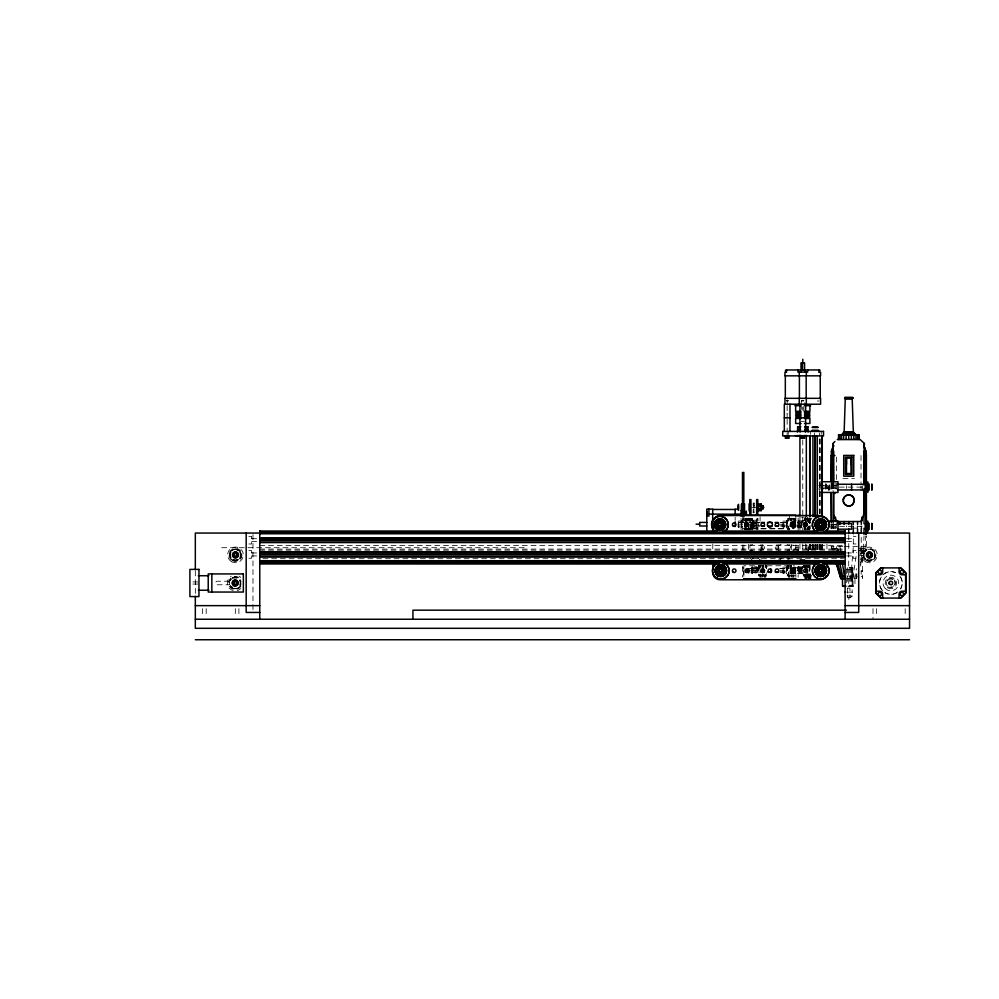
<?xml version="1.0" encoding="UTF-8"?>
<svg xmlns="http://www.w3.org/2000/svg" width="999" height="999" viewBox="0 0 999 999"><rect width="100%" height="100%" fill="white"/><g stroke="black" fill="none" stroke-linecap="round" stroke-linejoin="round"><path stroke-width="0.75" stroke-dasharray="5 3.75" d="M743.83 576.336L743.83 570.292M743.83 568.793L743.83 565.771L794.505 565.771M743.83 518.144L743.83 522.689L743.83 515.134M789.06 576.336L789.06 570.292M789.06 568.793L789.06 565.771M752.147 568.856L752.147 569.492M752.147 571.665L752.16 572.04A3.097 2.198 0 0 0 752.259 572.452L756.693 573.064L756.693 566.733L752.309 566.908L751.947 573.588L748.788 573.588M798.139 566.733L802.572 566.957A3.097 0.799 0 0 1 802.672 567.095L802.672 567.207A3.097 2.198 0 0 1 802.672 567.719L802.884 567.007A7.917 3.959 0 0 0 802.684 567.632A6.294 3.147 0 0 0 802.721 568.219M752.147 570.953L752.147 570.317A3.097 2.997 0 0 1 752.259 569.83L752.259 568.443A3.097 2.198 0 0 1 752.16 568.031L752.16 567.757A3.097 2.198 0 0 1 752.259 567.307L752.16 567.107A3.097 0.799 0 0 1 752.259 566.945M752.147 568.144L752.16 568.031A7.917 3.959 0 0 1 751.947 568.643A7.917 7.917 0 0 1 752.147 569.917L752.259 571.366A3.097 2.198 0 0 0 752.16 571.728M752.147 572.127L757.604 572.09M850.798 578.671L853.308 546.565L853.308 534.777M752.147 567.257L752.16 567.207A3.097 0.799 0 0 0 752.259 567.357L756.693 567.582M752.147 567.632A7.917 3.959 0 0 0 751.947 567.007C753.321 565.484 753.121 574.5 752.16 572.589A3.097 0.799 0 0 1 752.259 572.427L756.693 572.215M798.139 573.863L802.672 573.326A3.097 0.799 0 0 0 802.572 573.214L802.509 573.189M856.767 573.826L856.705 578.671L846.677 578.671M852.721 578.671L856.68 552.447M854.37 578.671L856.493 568.631M860.276 550.986L861.225 546.565L861.225 534.777M855.631 578.671L857.13 572.839M860.576 559.752L861.712 555.382M863.348 549.15L864.035 535.939M856.43 578.671L857.179 575.986M860.514 564.622L862.587 557.529M865.034 549.15L865.796 535.939M859.914 550.212L864.984 551.223L864.347 553.309L861.013 552.297L860.389 554.37L863.723 555.382L860.464 566.158M861.638 550.212L862.274 548.139L865.609 549.15L866.395 546.565L866.395 535.939M752.259 568.419L752.584 567.582M757.979 529.732L757.979 518.493L756.842 519.093L756.842 529.308M860.314 563.061L862.587 556.081L862.587 578.671M858.441 550.237L861.063 551.223L861.85 549.15L865.609 549.15M802.721 573.164A7.917 3.959 0 0 0 802.884 573.588L802.234 573.863M741.758 523.813A7.917 7.917 0 0 0 741.558 522.552A8.267 4.133 0 0 0 741.72 522.115A6.294 3.147 0 0 0 741.72 521.328L738.411 520.904L738.199 527.035L741.77 527.047M753.109 521.341L756.68 521.341A7.917 3.959 0 0 0 756.48 520.679M756.68 527.047L753.109 527.047M786.588 523.813A7.917 7.917 0 0 0 786.388 522.552A8.267 4.133 0 0 0 786.55 522.115A6.294 3.147 0 0 0 786.55 521.328L783.228 520.904L783.029 527.035L786.588 527.047M801.71 521.89L801.498 520.904L798.139 521.341L803.383 521.366M801.71 527.047L798.139 527.047L802.234 526.91M786.588 569.917A7.917 7.917 0 0 0 786.388 568.656A8.267 4.133 0 0 0 786.55 568.219A6.294 3.147 0 0 0 786.55 567.432L783.228 567.007L783.029 573.139L786.588 573.151A6.294 3.147 0 0 0 786.538 572.377A8.267 4.133 0 0 0 786.388 571.94A8.267 8.267 0 0 0 786.55 571.078A6.294 6.294 0 0 0 786.538 569.517M829.07 485.664L829.07 488.523M748.114 520.754L748.114 518.506L744.817 518.481L744.555 520.754M748.825 518.756L749.1 520.154M790.871 520.754L790.871 518.506L787.312 518.756L787.312 529.445M791.583 518.756L791.945 520.666M807.667 518.506L804.37 518.481L804.095 520.754M808.378 518.756L808.653 521.341M801.71 404.92C799.25 398.826 806.305 398.826 803.845 404.92M750.936 529.732L751.148 518.294L751.086 530.119M752.684 544.218L749.899 545.879L749.899 549.45L751.011 549.45L753.508 551.947M752.759 556.905L749.899 559.09M825.861 484.415L825.861 489.772M751.323 559.84L753.508 557.654M837.262 485.314L829.282 485.664L829.645 488.886L837.262 488.886M829.07 489.772L829.07 484.415M829.07 490.134L829.432 484.415L825.511 484.415L825.511 489.772L829.07 490.134L829.07 484.065M781.23 544.218L778.446 545.879L778.446 549.45L779.557 549.45M810.701 518.294L810.489 519.268M760.014 576.198L760.227 574.325M786.25 551.947L788.748 549.45L789.859 549.45L789.859 545.879L787.087 544.218M779.869 559.84L782.055 557.654M788.561 576.198L788.773 573.139M804.632 576.198L804.844 574.325M805.706 578.683L807.117 577.272L807.117 573.788M854.969 578.671L854.969 586.113L847.614 586.288M762.324 575.736L762.05 574.338M763.036 574.138L763.036 575.986L766.333 576.011L766.608 572.802M791.583 575.986L795.154 575.736M806.955 575.736L806.68 574.338M847.751 592.17L852.547 592.17L852.547 595.978L850.124 597.714L847.352 597.714L844.929 595.978M842.744 546.565L831.081 546.565L831.867 549.15L837.562 548.414L838.348 550.499L832.492 551.223M831.867 549.15L837.562 548.414M750.786 525.973L759.902 525.961M781.193 525.936L787.262 525.924M759.952 572.065L750.798 572.077L758.765 572.19M779.782 572.04L787.412 572.027M786.712 400.249L788.223 400.474L786.613 400.474M801.71 400.474L803.845 400.474M786.6 400.999L788.211 400.999M801.71 400.999L803.845 400.999M817.357 400.999L819.18 400.999M786.613 413.811L787.899 413.811M801.036 421.341L804.32 421.341M843.019 478.521L854.445 478.521M820.866 481.743L819.729 481.743L819.729 492.445L820.866 492.445M818.73 485.314L825.861 485.314M822.289 485.626L837.999 485.626M821.79 487.1L865.184 487.1M822.289 488.573L837.999 488.573M818.73 488.886L825.861 488.886M753.508 503.771L754.22 503.771M753.508 505.556L754.22 505.556M751.723 507.342L756.48 507.342M753.508 509.128L754.22 509.128M753.508 510.914L754.22 510.914M805.868 517.057L798.139 517.057L798.139 531.331M752.397 529.445L752.397 518.756L748.825 518.506L748.825 520.754M791.583 518.506L794.879 518.481L795.154 520.754M747.764 519.193L749.188 519.193L749.188 520.666M752.397 519.193L752.397 529.195M791.945 519.193L790.521 519.193L790.521 520.666M807.304 519.193L808.74 519.193L808.74 522.027M742.482 519.555L743.83 519.555M749.987 519.567L745.491 519.567L745.491 520.979M751.098 520.242L756.842 520.242M742.482 520.629L741.77 520.629L741.77 527.759L742.482 527.759M743.83 520.629L744.555 520.629M748.114 520.629L748.825 520.629M752.397 520.629L753.109 520.629L753.109 527.759L752.397 527.759M787.312 520.629L786.588 520.629L786.588 527.759L787.312 527.759M790.871 520.629L791.583 520.629M795.154 520.629L795.866 520.629M798.139 520.629L798.85 520.629L798.85 527.759M802.672 520.629L804.095 520.629M807.667 520.629L808.378 520.629M738.199 522.415L742.482 522.302M748.701 522.415L760.002 522.415M779.957 522.415L787.624 522.415M802.234 522.277L798.014 522.415L798.014 525.973M808.378 522.415L810.763 522.415M738.411 520.891A7.917 3.959 0 0 0 738.211 521.528A6.294 3.147 0 0 0 738.249 522.115A8.267 4.133 0 0 0 738.411 522.552L741.558 522.552A7.917 3.959 0 0 0 741.758 521.915M753.321 520.891A7.917 3.959 0 0 0 753.121 521.528A6.294 3.147 0 0 0 753.159 522.115A8.267 4.133 0 0 0 753.321 522.552L756.48 522.552A8.267 4.133 0 0 0 756.63 522.115A6.294 3.147 0 0 0 756.63 521.328A8.267 4.133 0 0 0 756.48 520.904M783.228 520.891A7.917 3.959 0 0 0 783.029 521.528A6.294 3.147 0 0 0 783.079 522.115A8.267 4.133 0 0 0 783.228 522.552L786.388 522.552A7.917 3.959 0 0 0 786.588 521.915M798.338 520.891A7.917 3.959 0 0 0 798.139 521.528A6.294 3.147 0 0 0 798.189 522.115A8.267 4.133 0 0 0 798.338 522.552L801.498 522.552A8.267 4.133 0 0 0 801.66 522.115A6.294 3.147 0 0 0 801.66 521.328A7.917 3.959 0 0 0 801.498 520.679M751.086 522.952L757.979 522.952M750.536 523.151L758.179 523.151M751.036 523.326L757.979 523.326M798.139 523.738L802.234 523.738M738.199 524.2L741.058 524.2M741.77 524.2L742.482 524.2M750.611 524.2L758.528 524.2M779.932 524.2L787.587 524.2M797.464 524.2L803.009 524.2M831.168 524.562L837.262 524.562M830.856 524.875L836.563 524.875M750.536 525.237L758.179 525.237M798.139 525.437L802.234 525.437M738.199 525.973L742.482 526.086M750.024 525.973L760.002 525.973M779.957 525.973L790.871 525.973M795.866 525.973L802.971 525.973M809.565 525.973L811.95 525.973M752.397 526.086L753.109 526.086M786.588 526.086L787.312 526.086M797.227 525.986L801.31 525.973M830.818 526.348L862.924 526.348M798.338 527.497A7.917 3.959 0 0 1 798.189 527.06L797.227 526.935M798.139 527.759L802.234 527.759M807.667 527.759L808.378 527.759M830.856 527.822L836.563 527.822M751.098 528.159L756.842 528.159M831.168 528.134L837.262 528.134M852.309 528.134L862.174 528.084M743.83 528.721L789.747 528.721L742.482 528.833M747.764 529.195L749.188 528.521M807.304 529.195L808.74 529.195L808.74 526.698M248.888 536.363L251.611 536.363L251.611 543.98L248.888 543.98M853.258 536.363L855.981 536.363M251.611 538.723L258.404 538.723M846.465 538.723L853.258 538.723M251.611 541.62L258.404 541.62M846.465 541.62L853.258 541.62M853.258 543.98L855.981 543.98M749.899 544.817L750.574 544.817M760.651 544.817L761.313 544.817M778.446 544.817L779.12 544.817M789.198 544.817L789.859 544.817M259.765 545.529L845.104 545.529M844.167 546.565L857.567 546.565M861.225 546.565L866.395 546.565M795.866 547.252L798.139 547.252M221.691 547.702L526.223 547.702M860.464 548.139L862.274 548.139M259.765 549.088L845.104 549.088M760.202 549.45L761.313 549.45L761.313 545.879L758.541 544.218M795.866 549.787L798.139 549.787M259.765 550.162L845.104 550.162M749.899 550.524L750.574 550.524M760.651 550.524L761.313 550.524M778.446 550.524L779.12 550.524M789.198 550.524L789.859 550.524M248.888 550.636L251.611 550.636L251.611 558.254L248.888 558.254M855.981 550.636L853.258 550.636L853.258 558.254L855.981 558.254M861.063 551.223L864.984 551.223M251.611 552.947L258.404 552.947M846.465 552.947L853.258 552.947M860.276 553.309L864.347 553.309M859.49 555.382L863.723 555.382M251.611 555.943L258.404 555.943M846.465 555.943L853.258 555.943M262.887 558.728L843.543 558.728M760.651 559.09L761.313 559.09M778.446 559.09L779.12 559.09M789.859 559.09L787.012 556.905M799.924 559.415L805.631 559.415M758.765 566.733L758.041 566.733L758.041 573.863L758.765 573.863M762.324 566.733L763.036 566.733M766.608 566.733L767.319 566.845M787.312 566.733L786.588 566.733L786.588 573.863L787.312 573.863M790.871 566.733L791.583 566.733M806.955 566.733L808.378 566.733M756.693 567.357L757.604 567.357L757.604 572.452L756.693 572.452M798.139 567.357L797.227 567.357L797.227 568.219L798.139 568.144M798.139 567.532L802.672 567.469A3.097 0.799 0 0 0 802.672 567.207L802.672 567.257M742.482 567.757L743.83 568.094M795.866 567.757L798.139 567.757M758.041 568.406L758.765 568.406M786.588 568.406L787.312 568.406M802.234 568.381L797.227 568.506L801.31 568.506M748.788 568.656L758.491 568.518M779.994 568.518L787.674 568.518M801.485 568.518L798.014 568.518L798.014 572.077L801.485 572.077M752.584 569.055L756.693 569.055M798.139 569.055L802.234 569.055M846.34 569.318L852.135 569.318L852.135 592.17M798.139 569.842L802.234 569.842M748.588 570.292L751.435 570.292M752.172 570.292L758.765 570.292M779.932 570.292L787.587 570.292M797.464 570.292L802.672 570.292M752.584 570.754L756.693 570.754M798.139 570.754L802.234 570.754M862.587 570.704L861.2 570.704L861.2 576.935L862.587 576.935M861.2 571.266L862.587 571.266M798.139 571.54L802.234 571.54M783.228 573.588A7.917 3.959 0 0 1 783.066 573.164A6.294 3.147 0 0 1 783.066 572.377A8.267 4.133 0 0 1 783.228 571.94L786.388 571.94A7.917 3.959 0 0 1 786.588 572.577M779.994 572.077L787.674 572.077M798.588 572.09L802.234 572.215M798.139 573.014L802.234 573.014L797.227 573.239M761.975 575.299L763.398 574.625M803.383 575.299L803.745 574.625M806.593 575.299L808.74 575.299L808.74 574.625M758.765 565.471L758.765 575.736L762.324 575.986M787.312 565.471L787.312 575.736L790.871 575.799M803.383 574.138L803.658 576.011L811.675 575.811M846.478 575.986L856.33 575.986M861.2 576.386L862.587 576.386M229.433 581.206L217.345 581.206A1.786 1.786 0 0 0 215.572 582.991A1.786 1.786 0 0 0 217.345 584.777L229.433 584.777M192.919 581.918L198.963 581.918M192.919 584.053L198.963 584.053M847.664 586.113L854.969 586.113M847.851 588.124L849.987 588.124L849.987 597.714M846.827 595.978L852.547 595.978M750.786 522.415L759.902 522.427M781.193 522.452L787.262 522.465M797.227 522.402L801.31 522.402M750.798 568.518L759.952 568.531M779.782 568.556L787.412 568.568M891.12 578.371L893.168 578.958M859.227 548.151L861.85 549.15M802.572 521.653L802.572 522.04A3.097 0.799 0 0 0 802.672 521.903L802.572 521.653A3.097 0.799 0 0 1 802.672 521.803L802.672 521.953M802.572 567.757L802.572 568.144A3.097 0.799 0 0 0 802.672 568.006L802.672 567.907A3.097 0.799 0 0 0 802.572 567.732L802.672 567.857M790.871 518.756L790.596 520.154M748.114 518.756L747.764 520.666M805.556 518.506L805.344 522.04M853.071 586.288L852.896 567.594L846.665 567.594L846.665 584.577M786.25 557.654L788.436 559.84M745.866 518.269L745.866 522.027L746.016 518.506M757.704 557.654L759.889 559.84M765.359 576.198L765.147 574.325M808.378 575.736L808.653 574.338M807.941 576.011L807.392 574.338M763.036 575.736L763.311 574.338M752.584 572.215L752.259 571.378A3.097 2.997 0 0 1 752.16 570.816M802.572 567.345L802.234 566.733L802.234 568.668M835.614 549.15L836.4 551.223M834.315 548.401L834.952 550.486M831.68 546.565L832.442 549.15M833.441 546.565L834.128 549.15M836.25 546.565L837.199 550.986M839.909 546.565L840.571 550.986M752.147 572.539L752.16 572.589A7.917 3.959 0 0 0 751.947 571.952A8.267 8.267 0 0 0 752.097 571.078A6.294 6.294 0 0 0 752.097 569.517M905.181 608.666L905.181 616.221M876.573 608.666L876.573 616.221M873.001 608.666L873.001 619.243M862.399 485.826L862.512 491.895M861.225 525.949L861.225 528.896M861.026 455.532L861.026 484.328M861.026 485.839L861.026 493.419M857.567 525.949L857.567 528.896M853.308 525.949L853.308 528.896M852.746 567.594L852.746 586.113M852.334 567.594L852.334 586.113M851.672 567.594L851.672 586.113M850.811 567.594L850.811 586.113M849.812 567.594L849.812 586.113M848.738 534.777L848.738 586.113M848.838 597.714L848.838 599.525M847.664 567.594L847.664 584.577M847.489 588.124L847.489 593.606M847.489 594.979L847.489 597.714M846.415 485.839L846.415 488.361M846.415 525.886L846.415 526.81M836.45 457.055L836.45 490.384M836.25 523.001L836.25 528.896M835.077 482.792L835.077 491.096M833.703 483.316L833.703 491.071M833.441 482.792L833.441 493.419M833.441 523.788L833.441 529.87M833.129 482.804L833.129 490.384M833.004 481.743L833.004 490.921M833.004 522.527L833.004 530.169M832.829 482.804L832.829 490.384M831.68 482.792L831.68 490.384M831.68 523.788L831.68 529.87M831.38 482.792L831.38 490.384M831.081 482.792L831.081 490.384M831.081 523.788L831.081 529.87M829.645 485.314L829.645 488.886M827.297 485.664L827.297 488.523M826.972 543.881L826.972 551.448M825.861 483.279L825.861 490.921M822.264 544.542L822.289 550.749M822.189 544.542L822.189 550.749M821.94 544.542L821.94 550.749M821.228 431.406L821.228 434.428M820.866 544.542L820.866 550.749M820.204 439.036L820.204 513.511M820.204 544.542L820.204 550.749M819.754 439.036L819.754 513.511M819.754 544.542L819.754 550.749M819.442 432.917L819.442 435.939M819.442 439.036L819.442 513.511M819.442 544.542L819.442 550.749M818.019 544.542L818.019 550.749M817.794 544.542L817.794 550.749M817.257 544.542L817.332 550.749M816.658 544.542L816.658 550.749M815.371 544.542L815.371 550.749M815.159 544.542L815.159 550.749M814.947 544.542L814.947 550.749M814.447 432.917L814.447 435.939M813.661 544.542L813.661 550.749M813.024 544.542L813.061 550.749M812.524 544.542L812.524 550.749M812.299 544.542L812.299 550.749M811.675 519.255L811.675 518.481L808.378 518.506L808.378 522.027M810.876 544.542L810.876 550.749M810.876 575.574L810.876 578.671M810.626 518.269L810.701 520.042M810.701 574.45L810.626 578.396M810.564 544.542L810.564 550.749M810.564 575.574L810.564 578.671M810.314 431.406L810.314 434.428M810.114 518.169L810.114 529.02M810.114 544.542L810.114 550.749M809.989 564.423L810.114 578.671M809.902 518.169L809.764 529.02M809.764 544.542L809.902 550.749M809.777 565.372L809.902 578.671M809.702 518.169L809.627 530.119M809.702 544.542L809.702 550.749M809.627 566.108L809.702 578.671M809.452 518.169L809.452 529.02M809.452 544.542L809.452 550.749M809.452 566.258L809.452 578.671M808.915 574.487L808.915 578.384M808.74 565.471L808.74 566.77M808.653 527.047L808.653 529.707M808.653 565.359L808.653 567.444M808.378 526.673L808.378 529.695M808.378 565.372L808.378 567.457M808.378 574.138L808.378 575.986M808.216 518.156L808.216 522.39M808.216 525.924L808.216 529.982M808.241 550.749L808.129 544.542L808.016 550.749M808.216 565.359L808.216 566.957M808.216 573.788L808.241 578.671M808.054 518.169L808.016 521.266M807.941 565.359L807.941 567.444M808.016 574.013L808.016 578.671M807.829 518.156L807.829 520.854M807.829 527.534L807.829 529.982M807.829 565.359L807.667 567.457M807.829 573.788L807.829 577.272L806.418 578.683L806.33 574.013M807.504 565.359L807.504 566.957M807.504 573.788L807.504 577.272M807.417 517.057L807.417 521.341M807.392 528.234L807.392 529.707M807.392 565.359L807.392 567.444M807.117 565.359L807.117 566.957M806.955 565.372L806.955 567.457M806.955 574.138L806.955 575.986M806.68 565.359L806.68 567.444M806.418 522.027L806.418 518.269L806.33 521.266M806.418 528.384L806.418 530.119M806.593 565.471L806.593 566.77M806.418 574.487L806.418 578.396M806.33 544.542L806.33 550.749M805.631 517.057L805.631 521.341M805.631 543.906L805.631 550.099M805.706 574.487L805.706 578.396M805.419 518.269L805.556 520.167M805.556 528.221L805.419 530.119M805.556 565.372L805.556 567.457M805.556 574.325L805.419 578.396M805.344 528.371L805.344 529.308M805.344 566.121L805.344 568.144M805.344 574.45L805.344 578.334M804.844 565.372L804.844 567.457M804.707 566.108L804.632 568.144M804.632 574.45L804.707 578.396M804.37 518.481L804.457 520.666M804.37 528.234L804.37 529.707M804.37 565.359L804.37 567.444M804.37 574.338L804.37 576.011L804.095 574.138M804.095 528.034L804.095 529.445M804.095 565.471L804.095 566.845L802.672 566.733L802.672 568.518M803.845 406.406L803.845 412.337M803.745 565.471L803.745 566.77M803.658 565.359L803.658 567.444M803.658 574.338L803.658 576.011M803.383 565.471L803.383 566.845M802.784 407.13L802.784 410.252M802.771 439.947L802.771 515.971M802.771 517.057L802.771 522.177M802.771 528.471L802.771 531.331M802.771 543.906L802.771 550.099M802.672 573.114L802.672 573.863M801.71 406.406L801.71 409.365M799.924 517.057L799.924 529.932M799.924 543.906L799.924 550.099M798.85 566.733L798.85 573.863M798.139 551.036L798.139 544.705L795.866 544.705L795.866 551.036M798.139 566.171L798.139 577.272M795.866 516.645L795.866 521.178M795.866 574.075L795.866 577.272M794.879 518.481L794.804 520.666M793.905 521.241L793.83 518.269L793.693 520.167M793.905 574.45L793.83 577.559M792.831 518.269L792.831 520.004M792.831 574.487L792.831 577.547M791.433 518.156L791.433 520.854M791.433 565.359L791.583 567.457M791.433 575.237L791.433 577.035M791.295 544.343L791.295 550.199M791.033 518.156L791.033 520.854M791.033 565.359L791.033 566.957M791.033 575.237L791.033 577.035M790.871 565.372L790.871 567.457M790.596 565.359L790.596 567.444M790.521 565.471L790.521 566.77M789.572 515.134L789.622 522.027M789.622 528.384L789.622 530.119M789.622 576.223L789.622 577.559M788.773 521.353L788.561 518.294L788.561 522.664M788.773 527.035L788.773 529.695M788.773 565.372L788.773 568.831M788.561 526.348L788.623 530.119M788.623 566.108L788.561 568.768M788.561 572.452L788.623 577.559M788.286 431.406L788.286 434.428M787.574 518.481L787.574 529.707M787.574 565.359L787.574 576.011M787.15 399.9L787.15 404.795M787.15 405.719L787.15 418.406M787.15 419.318L787.15 432.03M787.15 432.917L787.15 435.939M777.022 544.255L777.022 551.086M766.608 565.471L766.608 568.518M766.333 565.359L766.333 568.818M766.258 572.802L766.333 576.011M765.359 564.423L765.359 567.345M765.359 574.45L765.284 577.559M765.147 565.372L765.147 567.457M764.285 574.487L764.285 577.547M763.398 565.471L763.398 566.77M763.311 565.359L763.311 567.444M763.036 565.372L763.036 567.457M762.749 544.255L762.749 551.086M762.886 565.359L762.886 566.957M762.886 573.788L762.886 577.035M762.487 565.359L762.324 567.457M762.487 573.788L762.487 577.035M762.05 565.359L762.05 567.444M761.076 574.487L761.076 577.559M760.227 565.372L760.227 567.457M760.077 516.645L760.077 521.178M760.014 566.121L760.014 568.144M760.014 574.45L760.077 577.559M759.028 565.359L759.028 576.011M758.179 522.415L758.179 525.986M757.03 518.493L757.03 529.732M754.22 503.021L754.22 512.774M753.508 503.021L753.234 513.049L753.146 503.021M752.122 518.481L752.122 529.707M750.074 518.269L750.074 522.027M750.074 528.384L750.074 530.119M749.987 518.493L749.987 522.627M749.987 526.573L749.987 529.732M749.1 528.234L749.1 529.707M748.825 528.034L748.825 529.695M748.676 518.156L748.676 520.854M748.676 527.534L748.676 529.982M748.476 544.343L748.476 550.199M748.276 518.156L748.276 520.854M748.276 527.534L748.276 529.982M748.114 528.034L748.114 529.695M747.839 528.234L747.839 529.707M746.865 518.269L746.865 522.027M746.865 528.384L746.865 530.119M746.016 528.221L745.866 530.119M745.803 528.371L745.803 529.308M745.491 528.171L745.491 528.833M744.817 518.481L744.904 520.666M744.817 528.234L744.817 529.707M744.555 528.034L744.555 529.445M743.83 544.992L743.83 551.111M743.83 569.455L743.83 577.097M742.482 517.482L742.482 529.745M742.482 544.992L742.482 551.111M742.482 566.396L742.482 577.097M741.058 518.493L741.058 529.907M735.164 517.207L735.164 520.367M712.786 543.881L712.786 551.448M252.972 534.615L252.972 610.889M238.898 608.666L238.898 616.221M235.327 608.666L235.327 616.221M206.181 608.666L206.181 616.221M202.61 608.666L202.61 616.221M195.329 570.904L195.329 595.067M741.558 520.679A7.917 3.959 0 0 1 741.758 521.316A8.267 4.133 0 0 0 741.558 520.904M741.758 526.473A7.917 3.959 0 0 0 741.558 525.849A8.267 8.267 0 0 0 741.72 524.975A6.294 6.294 0 0 0 741.72 523.414M738.411 522.552A8.267 8.267 0 0 0 738.249 523.414A6.294 6.294 0 0 0 738.249 524.975A8.267 8.267 0 0 0 738.411 525.849A7.917 3.959 0 0 0 738.211 526.473M738.411 527.497A7.917 3.959 0 0 1 738.249 527.06A6.294 3.147 0 0 1 738.249 526.273A8.267 4.133 0 0 1 738.411 525.849A7.917 7.917 0 0 1 738.249 524.975M741.758 526.86A7.917 3.959 0 0 1 741.558 527.497A8.267 4.133 0 0 0 741.72 527.06A6.294 3.147 0 0 0 741.72 526.273A8.267 4.133 0 0 0 741.558 525.849M756.68 523.813A7.917 7.917 0 0 0 756.468 522.552A7.917 3.959 0 0 0 756.68 521.915M756.668 526.473A7.917 3.959 0 0 0 756.468 525.849A8.267 8.267 0 0 0 756.63 524.975A6.294 6.294 0 0 0 756.63 523.414M753.321 522.552A8.267 8.267 0 0 0 753.159 523.414A6.294 6.294 0 0 0 753.159 524.975A8.267 8.267 0 0 0 753.321 525.849A7.917 3.959 0 0 0 753.121 526.473M753.321 527.497A7.917 3.959 0 0 1 753.159 527.06A6.294 3.147 0 0 1 753.159 526.273A8.267 4.133 0 0 1 753.321 525.849A7.917 7.917 0 0 1 753.159 524.975M756.68 526.86A7.917 3.959 0 0 1 756.468 527.497A8.267 4.133 0 0 0 756.63 527.06A6.294 3.147 0 0 0 756.63 526.273A8.267 4.133 0 0 0 756.48 525.849M786.588 568.019A7.917 3.959 0 0 1 786.388 568.643M783.228 566.995A7.917 3.959 0 0 0 783.029 567.632A6.294 3.147 0 0 0 783.079 568.219A8.267 4.133 0 0 0 783.228 568.643A8.267 8.267 0 0 0 783.066 569.517A6.294 6.294 0 0 0 783.066 571.078A8.267 8.267 0 0 0 783.228 571.94A7.917 3.959 0 0 0 783.029 572.577M786.588 567.632A7.917 3.959 0 0 0 786.388 567.007A8.267 4.133 0 0 1 786.55 567.432M786.588 572.964A7.917 3.959 0 0 1 786.388 573.588A8.267 4.133 0 0 0 786.55 573.164M783.228 571.94A7.917 7.917 0 0 1 783.066 571.078M751.947 568.643A8.267 4.133 0 0 0 752.097 568.219A6.294 3.147 0 0 0 752.097 567.432A8.267 4.133 0 0 0 751.947 567.007M752.147 572.964A7.917 3.959 0 0 1 751.947 573.588A8.267 4.133 0 0 0 752.097 573.164A6.294 3.147 0 0 0 752.097 572.377A8.267 4.133 0 0 0 751.947 571.94M752.259 572.839A3.097 0.799 0 0 1 752.16 572.689M752.259 569.917A3.097 2.997 0 0 1 752.16 569.355M752.16 568.918A3.097 2.997 0 0 1 752.259 568.356M786.388 520.679A7.917 3.959 0 0 1 786.588 521.316A8.267 4.133 0 0 0 786.388 520.904M786.588 526.473A7.917 3.959 0 0 0 786.388 525.849A8.267 8.267 0 0 0 786.55 524.975A6.294 6.294 0 0 0 786.538 523.414M783.228 522.552A8.267 8.267 0 0 0 783.066 523.414A6.294 6.294 0 0 0 783.066 524.975A8.267 8.267 0 0 0 783.228 525.849A7.917 3.959 0 0 0 783.029 526.473M783.228 527.497A7.917 3.959 0 0 1 783.066 527.06A6.294 3.147 0 0 1 783.066 526.273A8.267 4.133 0 0 1 783.228 525.849A7.917 7.917 0 0 1 783.066 524.975M786.588 526.86A7.917 3.959 0 0 1 786.388 527.497A8.267 4.133 0 0 0 786.55 527.06A6.294 3.147 0 0 0 786.538 526.273A8.267 4.133 0 0 0 786.388 525.849M802.672 573.488A3.097 0.799 0 0 1 802.572 573.638M801.697 521.915A7.917 3.959 0 0 1 801.498 522.552A7.917 7.917 0 0 1 801.697 523.813A6.294 6.294 0 0 0 801.66 523.414M801.498 525.849A8.267 4.133 0 0 1 801.66 526.273A6.294 3.147 0 0 1 801.697 526.473A7.917 3.959 0 0 0 801.498 525.849A8.267 8.267 0 0 0 801.66 524.975A6.294 6.294 0 0 0 801.697 524.575M798.338 522.552A8.267 8.267 0 0 0 798.189 523.414A6.294 6.294 0 0 0 798.189 524.975A8.267 8.267 0 0 0 798.338 525.849A7.917 3.959 0 0 0 798.139 526.473M798.189 527.06A6.294 3.147 0 0 1 798.189 526.273A8.267 4.133 0 0 1 798.338 525.849A7.917 7.917 0 0 1 798.189 524.975M801.498 520.904A8.267 4.133 0 0 1 801.66 521.328M899.849 576.098A11.326 11.326 0 0 1 899.849 589.885M897.764 591.97A11.326 11.326 0 0 1 883.978 591.97M881.892 589.885A11.326 11.326 0 0 1 881.892 576.098M883.978 574A11.326 11.326 0 0 1 895.204 572.527M239.81 552.397A4.995 4.995 0 0 1 239.81 557.392M237.974 559.228A4.995 4.995 0 0 1 232.979 559.228M231.156 557.392A4.995 4.995 0 0 1 231.156 552.397M236.775 550.074A4.995 4.995 0 0 1 237.974 550.574M238.336 559.84A5.707 5.707 0 0 1 229.795 555.394A5.707 5.707 0 0 1 237.425 549.537A5.707 5.707 0 0 1 239.51 558.941M236.888 549.65A5.432 5.432 0 0 1 239.323 558.741M238.199 559.602A5.432 5.432 0 0 1 230.769 552.185M231.631 551.061A5.432 5.432 0 0 1 234.066 549.65M240.747 588.536A7.855 7.855 0 0 1 237.225 590.571M233.167 590.571A7.855 7.855 0 0 1 231.268 576.186M239.123 576.186A7.855 7.855 0 0 1 240.747 577.434M240.871 586.263A6.543 6.543 0 0 1 230.981 587.999A6.543 6.543 0 0 1 230.981 577.971A6.543 6.543 0 0 1 240.871 579.707M240.971 584.54A5.982 5.982 0 0 1 232.205 588.161A5.982 5.982 0 0 1 230.969 578.758M232.205 577.809A5.982 5.982 0 0 1 240.971 581.443M239.523 580.494A4.995 4.995 0 0 1 239.523 585.489M232.692 587.312A4.995 4.995 0 0 1 231.668 586.525M233.903 578.159A4.995 4.995 0 0 1 236.488 578.159M240.135 580.132A5.707 5.707 0 0 1 240.135 585.839M239.236 587.025A5.707 5.707 0 0 1 230.257 585.839M229.683 584.465A5.707 5.707 0 0 1 229.683 581.505M230.257 580.132A5.707 5.707 0 0 1 231.156 578.945M232.342 578.046A5.707 5.707 0 0 1 239.236 578.945M239.897 580.269A5.432 5.432 0 0 1 239.897 585.701M236.601 588.236A5.432 5.432 0 0 1 233.791 588.236M232.48 587.687A5.432 5.432 0 0 1 230.494 585.701M230.494 580.269A5.432 5.432 0 0 1 231.356 579.145M232.48 578.284A5.432 5.432 0 0 1 237.912 578.284M900.761 577.272A11.414 11.414 0 0 1 900.761 588.698M896.578 592.882A11.414 11.414 0 0 1 885.164 592.882M882.804 591.058A11.414 11.414 0 0 1 880.981 577.272M882.804 574.912A11.414 11.414 0 0 1 896.578 573.101M886.937 580.606A4.633 4.633 0 0 1 893.293 579.008A4.633 4.633 0 0 1 894.879 585.364A4.633 4.633 0 0 1 888.536 586.962M887.587 586.201A4.633 4.633 0 0 1 886.463 581.718M894.38 581.056A3.959 3.959 0 0 1 894.305 585.027M893.668 585.826A3.959 3.959 0 0 1 892.831 586.45M891.87 586.825A3.959 3.959 0 0 1 890.846 586.95M887.512 580.943A3.959 3.959 0 0 1 888.161 580.144M888.985 579.52A3.959 3.959 0 0 1 892.944 579.582M874.225 553.658A4.995 4.995 0 0 1 874.225 556.243M871.89 559.278A4.995 4.995 0 0 1 866.895 559.278M874.337 552.097A5.707 5.707 0 0 1 872.252 559.89A5.707 5.707 0 0 1 864.447 557.804A5.707 5.707 0 0 1 866.545 550.012M867.919 549.438A5.707 5.707 0 0 1 870.866 549.438M872.252 550.012A5.707 5.707 0 0 1 873.426 550.911M874.1 552.235A5.432 5.432 0 0 1 873.238 558.791M872.115 559.652A5.432 5.432 0 0 1 866.682 559.652M865.546 558.791A5.432 5.432 0 0 1 864.684 557.667M864.147 556.356A5.432 5.432 0 0 1 864.147 553.546M864.684 552.235A5.432 5.432 0 0 1 866.682 550.249M872.115 550.249A5.432 5.432 0 0 1 873.238 551.111M829.22 487.649L829.432 488.523L826.935 488.523L826.935 485.664L829.432 485.664L829.22 487.649M748.813 519.742L746.665 519.742L748.813 519.742M776.111 549.238A1.823 1.823 0 0 0 778.833 547.664A1.823 1.823 0 0 0 776.111 546.091A1.823 1.823 0 0 0 776.111 549.238M761.837 549.238A1.823 1.823 0 0 0 764.56 547.664A1.823 1.823 0 0 0 761.837 546.091A1.823 1.823 0 0 0 761.837 549.238M791.658 549.875A2.547 2.547 0 0 0 795.479 547.664A2.547 2.547 0 0 0 791.658 545.466A2.547 2.547 0 0 0 791.658 549.875M801.498 527.497A7.917 3.959 0 0 0 801.697 526.86A6.294 3.147 0 0 1 801.66 527.06A8.267 4.133 0 0 1 801.498 527.497M231.556 561.7A7.855 7.855 0 0 0 243.331 554.895A7.855 7.855 0 0 0 231.556 548.101A7.855 7.855 0 0 0 231.556 561.7M232.205 560.576A6.543 6.543 0 0 0 242.02 554.895A6.543 6.543 0 0 0 232.205 549.225A6.543 6.543 0 0 0 232.205 560.576M232.492 560.077A5.982 5.982 0 0 0 241.458 554.895A5.982 5.982 0 0 0 232.492 549.725A5.982 5.982 0 0 0 232.492 560.077M885.326 588.536A7.855 7.855 0 0 0 898.451 585.014A7.855 7.855 0 0 0 888.848 575.399A7.855 7.855 0 0 0 885.326 588.536M887.974 587.887A5.707 5.707 0 0 0 896.615 583.079A5.707 5.707 0 0 0 888.136 577.996A5.707 5.707 0 0 0 887.974 587.887M865.471 561.75A7.855 7.855 0 0 0 877.247 554.944A7.855 7.855 0 0 0 865.471 548.151A7.855 7.855 0 0 0 865.471 561.75M866.121 560.626A6.543 6.543 0 0 0 875.948 554.944A6.543 6.543 0 0 0 866.121 549.275A6.543 6.543 0 0 0 866.121 560.626M865.171 559.178A5.982 5.982 0 0 0 875.174 556.493A5.982 5.982 0 0 0 867.844 549.175A5.982 5.982 0 0 0 865.171 559.178"/><path stroke-width="1.5" d="M846.478 464.41L846.478 458.091L850.998 458.091L850.998 473.514L846.478 473.514L846.478 458.091M850.998 464.41L850.998 458.091M834.939 441.433L833.129 443.431L833.703 481.768M841.807 434.702L844.143 431.93L845.266 398.763M837.274 439.572L860.201 439.572L864.347 443.431L863.773 484.877M831.081 481.268L831.38 451.236L833.853 445.604M833.353 447.065L833.129 443.431M861.225 524.475L861.925 517.207L861.375 521.528L836.101 521.528L833.703 514.335L833.703 492.619M846.94 434.702L847.552 431.93M846.141 434.702L846.053 439.46M746.328 512.075L746.328 514.21M861.225 521.528L863.773 514.335L863.773 489.522M845.279 434.702L846.44 431.93M843.718 434.702L843.543 439.46M843.843 434.702L845.479 431.93M841.633 434.702L841.395 439.46M842.744 434.702L844.754 431.93M842.045 434.702L844.292 431.93M840.047 434.702L839.747 439.46M839.035 434.702L838.698 439.46M838.348 439.46L838.698 434.702L858.778 434.702L859.128 439.46M880.918 568.244L876.135 573.039L876.135 592.931L880.918 597.727M900.823 597.727L905.606 592.931L905.606 573.039L900.823 568.244M800.474 426.91L799.912 426.91A12.762 6.381 90 0 0 799.4 426.735L798.126 426.735A12.762 6.381 -90 0 0 797.614 426.91L797.614 429.258A12.762 6.381 90 0 0 798.126 429.433L799.075 429.533A12.213 6.106 90 0 1 799.912 429.77L800.474 429.77M800.474 429.258L799.912 429.258A12.762 6.381 -90 0 1 799.4 429.433L798.126 429.595A12.762 6.381 -90 0 0 797.614 429.77L797.427 432.03M805.082 426.91L805.644 426.91A12.762 6.381 -90 0 1 806.168 426.735L807.429 426.735A12.762 6.381 90 0 1 807.954 426.91L807.954 429.258A12.762 6.381 -90 0 1 807.429 429.433L806.168 429.595A12.762 6.381 -90 0 0 805.644 429.77L805.082 429.77M805.082 429.258L805.644 429.258A12.213 6.106 90 0 0 806.48 429.495L807.105 429.533A12.213 6.106 90 0 1 807.954 429.77L808.141 432.03M761.425 525.961L764.46 525.961M767.507 525.949L772.065 525.949M775.112 525.936L778.146 525.936M775.212 572.04L778.258 572.04M785.389 370.317L786.688 370.317M801.036 370.317L804.532 370.317M818.88 370.317L820.167 370.317M786.688 372.09L784.964 372.09L784.964 375.836L820.591 375.836L820.591 372.09L818.88 372.09M844.929 397.39L852.547 397.39M844.679 397.652L852.796 397.652M844.58 397.989L852.896 397.989M844.679 398.339L852.796 398.339M844.929 398.589L852.547 398.589M845.204 398.688L852.259 398.688M794.929 405.631L801.073 405.631M804.482 405.631L810.626 405.631M801.098 411.301L795.641 411.301L795.641 405.631M804.47 411.301L809.914 411.301L809.914 405.631M795.641 412.724L801.098 412.724M804.47 412.724L809.914 412.724M795.641 414.16L801.098 414.16M804.47 414.16L809.914 414.16M795.641 415.584L801.098 415.584M804.47 415.584L809.914 415.584M795.641 417.008L801.098 417.008M804.47 417.008L809.914 417.008M784.315 417.807L789.984 417.807M799.949 417.807L805.619 417.807M801.098 418.444L795.641 418.444L795.641 423.476L801.073 423.476M804.47 418.444L809.914 418.444L809.914 423.476L804.482 423.476M799.924 426.66L800.761 426.66M804.794 426.66L805.631 426.66M812.487 427.122L817.831 427.122M812.125 427.485L818.193 427.485M812.125 430.332L818.193 430.332M811.588 430.694L818.73 430.694M844.143 431.93L853.333 431.93L855.656 434.702M838.348 435.04L859.128 435.04M795.254 435.664L801.797 435.576M803.758 435.576L806.568 435.576M785.189 436.151L789.11 436.151M800.811 436.151L804.744 436.151M785.189 437.862L789.11 437.862M800.811 437.862L804.744 437.862M785.401 438.074L788.898 438.074M801.036 438.074L804.532 438.074M832.492 447.852L831.68 455.469L831.68 481.268M866.395 481.268L866.395 455.469L866.096 451.236L864.422 447.852L865.796 455.469L865.796 525.312M831.38 451.236L833.715 451.236L833.441 481.268M866.096 451.236L863.76 451.236L864.035 484.315M831.081 455.469L834.952 455.532M864.035 455.469L866.395 455.469M822.289 481.743L837.999 481.743L837.999 492.445L822.289 492.445M837.999 484.265L865.196 484.265L865.196 489.935L837.999 489.935M871.902 485.664L871.902 488.523M831.38 493.419L831.68 522.265M834.952 493.419L833.441 493.419L833.441 522.265M761.35 506.955A7.917 7.917 0 0 0 761.151 505.694A8.267 4.133 0 0 0 761.313 505.257A6.294 3.147 0 0 0 761.313 504.483A8.267 4.133 0 0 0 761.151 504.045L758.716 504.045A7.917 3.959 0 0 0 758.516 504.682A6.294 3.147 0 0 0 758.553 505.257A8.267 4.133 0 0 0 758.716 505.694A8.267 8.267 0 0 0 758.553 506.568A6.294 6.294 0 0 0 758.553 508.116A8.267 8.267 0 0 0 758.716 508.991A8.267 4.133 0 0 0 758.553 509.428A6.294 3.147 0 0 0 758.553 510.202A7.917 3.959 0 0 0 758.716 510.639L761.151 510.639A8.267 4.133 0 0 0 761.313 510.202A6.294 3.147 0 0 0 761.313 509.428A8.267 4.133 0 0 0 761.151 508.991A8.267 8.267 0 0 0 761.313 508.116A6.294 6.294 0 0 0 761.35 506.955M758.716 505.694L761.151 505.694A7.917 3.959 0 0 0 761.35 505.057M738.411 505.919L738.411 508.766M763.174 507.342L763.885 507.342M738.111 509.103L735.164 509.103L735.164 514.248L708.94 514.098M758.716 508.991L761.151 508.991A7.917 3.959 0 0 1 761.35 509.627M712.687 509.465L735.164 509.465M735.164 514.098L741.058 514.098M743.83 515.134L795.866 515.134L795.866 516.083M706.793 515.996L708.94 515.996L708.94 509.103M827.297 520.991L837.999 520.991L837.999 531.705M706.793 522.415L699.662 522.415L699.662 525.986L706.793 525.986M837.999 523.513L851.598 523.513L851.598 529.183L837.999 529.183M696.091 524.2L699.662 524.2M803.233 524.2L804.607 524.2M871.902 524.925L871.902 527.772M259.765 531.018L717.107 531.018M723.351 531.018L817.007 531.018M824.812 531.018L845.104 531.018M259.765 532.355L845.104 532.355M259.765 532.617L845.104 532.617M259.765 532.679L845.104 532.679M259.765 533.254L845.104 533.254M259.765 533.753L845.104 533.753M259.765 537.812L845.104 537.812M259.765 538.074L845.104 538.024M259.765 539.959L845.104 539.959M259.765 540.172L845.104 540.172M259.765 540.384L845.104 540.384M259.765 542.307L845.104 542.27M259.765 542.519L845.104 542.519M259.765 552.085L845.104 552.085M259.765 552.297L845.104 552.297M259.765 554.233L845.104 554.233M259.765 554.445L845.104 554.445M259.765 554.657L845.104 554.657M259.765 556.543L845.104 556.58M259.765 556.793L845.104 556.793M259.765 560.864L845.104 560.864M259.765 561.363L845.104 561.363M259.765 561.575L845.104 561.575M259.765 562L845.104 561.938M259.765 562.25L845.104 562.25M745.916 570.292L747.439 570.292M767.532 571.94L770.691 571.94A7.917 3.959 0 0 1 770.878 572.577M803.933 571.94L806.043 571.94A7.917 3.959 0 0 1 806.243 572.577A6.294 3.147 0 0 1 806.23 572.964M875.786 574.775L879.345 574.775A2.922 2.922 0 0 0 882.666 571.928L882.666 567.894M905.968 574.775L901.935 574.775A2.922 2.922 0 0 1 899.075 571.465L899.075 567.894M198.351 575.736L208.916 575.736M835.976 562.737L839.997 575.986L844.367 575.986L844.754 578.671M845.616 578.671L840.771 578.671L839.997 575.986M845.803 586.113L842.507 586.113L842.507 578.671M842.681 586.288L845.703 586.288M198.351 590.234L208.916 590.234M875.786 591.196L879.807 591.196A2.922 2.922 0 0 1 882.666 594.517L882.666 598.076M905.968 591.196L902.397 591.196A2.922 2.922 0 0 0 899.075 594.043L899.075 598.076M844.929 592.17L845.803 592.17M195.329 605.644L259.765 605.644M845.104 605.644L909.54 605.644M846.428 610.177L412.937 610.177L412.937 619.243M259.765 612.449L246.179 612.449L246.179 533.054M845.104 612.449L858.703 612.449L858.703 533.054M195.329 619.243L909.54 619.243M195.329 639.747L909.54 639.747M761.425 522.427L764.46 522.44M767.507 522.44L772.065 522.44M775.112 522.452L778.146 522.452M803.708 437.974L803.845 436.688M786.475 437.974L786.613 436.688M858.441 434.702L858.765 439.46M857.429 434.702L857.729 439.46M853.183 431.93L855.431 434.702M889.322 583.878L889.61 584.253A1.786 1.786 0 0 0 892.594 583.453A1.786 1.786 0 0 0 890.409 581.268A1.786 1.786 0 0 0 889.61 584.253M852.721 431.93L854.732 434.702M855.831 434.702L856.081 439.46M863.623 445.604L864.984 447.852M851.985 431.93L853.633 434.702M853.758 434.702L853.933 439.46M851.036 431.93L852.197 434.702M836.413 562.737L841.046 578.671M837.686 562.737L841.845 578.671M851.335 434.702L851.423 439.46M849.924 431.93L850.524 434.702M839.722 562.749L843.106 578.671M842.357 562.749L844.367 575.986M835.489 517.207L836.101 521.528M864.347 443.431L864.123 447.065M863.96 444.63L864.073 446.328M852.197 398.763L853.333 431.93M889.447 581.942L889.447 584.028M872.102 484.415L872.102 489.772M872.102 523.676L872.102 529.02M871.752 484.065L871.752 490.134M871.752 523.314L871.752 529.383M868.893 484.065L868.893 490.134M868.893 523.314L868.893 529.383M868.531 483.528L868.531 490.659M868.531 522.777L868.531 529.92M867.819 481.768L867.819 492.42M867.819 521.016L867.819 531.68M866.395 481.768L866.395 492.42M866.395 493.419L866.395 534.415M866.096 455.469L866.096 481.268M865.796 528.346L865.796 534.415M865.196 523.513L865.196 529.183M864.035 488.861L864.035 523.788M864.035 528.346L864.035 534.415M861.225 528.896L861.225 533.304M857.567 521.528L857.567 524.475M857.567 528.896L857.567 533.304M853.308 521.528L853.308 524.475M853.308 528.896L853.308 533.304M851.598 484.265L851.598 489.935M848.738 431.93L848.738 439.46M848.738 521.528L848.738 524.475M848.738 528.896L848.738 533.304M845.104 530.931L845.104 619.243M844.167 521.528L844.167 524.475M839.909 521.528L839.909 524.475M831.38 455.469L831.38 481.268M831.081 493.419L831.081 522.265M826.972 563.561L826.972 566.595M822.264 435.939L822.264 516.608M822.189 435.939L822.189 516.608M821.94 435.939L821.94 516.608M820.241 375.836L820.241 398.326M819.255 372.09L819.255 369.955L786.3 369.955L786.3 372.09M817.294 435.939L817.332 516.608M816.583 427.335L813.735 427.335M815.371 435.939L815.371 516.608M815.159 435.939L815.159 516.608M814.947 435.939L814.947 516.608M812.911 435.939L813.061 516.608M809.764 435.939L809.902 516.608M809.702 435.939L809.702 516.608M807.654 369.955L807.654 372.09L797.914 372.09L797.914 369.955M807.629 569.03L807.629 572.077M806.418 522.027L806.418 526.361M806.318 372.09L806.318 375.836M806.318 398.326L806.318 404.208M806.33 435.939L806.33 516.608M806.243 569.03L806.243 572.077M806.168 375.836L806.168 398.326M805.619 404.208L805.619 431.406M805.456 426.998L805.456 429.183M805.456 429.845L805.456 432.03M805.419 522.027L805.556 527.035M805.344 522.04L805.344 527.147M805.132 369.955L805.132 372.09M804.57 369.955L804.57 362.812L800.998 362.812L801.036 368.531L802.509 368.531L802.509 362.812M804.37 522.714L804.37 527.047M804.095 522.789L804.095 526.91M802.784 359.253L802.784 362.812M800.761 369.955L800.761 372.09M800.099 426.998L800.099 429.183M800.099 429.845L800.099 432.03M799.949 404.208L799.949 431.406M799.924 435.302L799.924 515.971M799.4 375.836L799.4 398.326M799.25 372.09L799.25 375.836M799.25 398.326L799.25 404.208M798.139 515.134L798.139 516.083M795.154 521.478L795.154 526.91M795.154 567.582L795.154 573.014M794.879 521.341L794.879 527.047M794.879 567.444L794.879 573.151M793.83 522.027L793.83 528.384M793.905 567.345L793.905 573.251M792.831 522.027L792.831 528.384M792.831 568.131L792.831 572.464M791.433 522.39L791.433 525.998M791.433 568.493L791.433 573.788M791.033 522.39L791.033 525.998M791.033 568.493L791.033 573.788M789.984 404.208L789.984 431.406M785.326 375.836L785.326 398.326M784.964 404.208L784.964 398.326L820.591 398.326L820.591 404.208L784.315 404.208L784.315 431.406M764.285 570.292L764.285 572.464M763.174 505.919L763.174 508.766M762.824 505.556L762.824 509.128M762.886 568.493L762.886 572.102M762.487 568.493L762.487 572.102M761.363 505.556L761.363 509.128M761.076 570.292L761.076 572.464M758.503 503.771L758.503 510.914M757.791 499.488L757.791 515.197M756.643 499.488L756.643 515.197M750.936 499.488L750.936 515.197M750.299 502.347L750.299 512.337M750.212 501.635L750.212 513.049M749.937 501.361L749.937 513.324M749.799 499.488L749.799 515.197M749.088 503.771L749.088 510.914M748.676 524.2L748.676 525.998M748.588 569.03L748.588 572.077M748.276 524.2L748.276 525.998M747.739 569.03L747.739 572.077M747.439 568.868L747.439 571.728M746.865 522.027L746.865 526.361M746.328 511.388L746.328 514.885M746.116 511.176L746.116 515.097M746.016 527.035L745.866 522.027L745.803 527.147M744.817 522.714L744.817 527.047M744.555 503.771L744.555 510.914M744.405 511.176L744.405 515.097M744.193 510.639L744.193 515.634M743.83 472.315L743.83 516.021M742.482 472.315L742.482 516.021M741.77 503.771L741.77 510.914M741.408 504.308L741.408 510.377M741.058 510.352L741.058 516.121M738.561 504.308L738.561 510.377M738.199 504.67L738.199 510.014M735.164 521.865L735.164 526.523M712.786 527.235L712.786 530.257M712.786 563.561L712.786 569.617M712.687 523.426L712.687 509.103L706.793 509.103L706.793 530.906M712.687 526.498L712.687 531.193M707.155 511.388L707.155 514.885M259.765 530.931L259.765 619.243M211.85 573.926L211.85 592.045M195.329 569.642L195.329 533.054L909.54 533.054L909.54 628.309L195.329 628.309L195.329 596.341M722.09 525.861A2.498 2.498 0 0 1 721.69 526.386M719.929 527.11A2.498 2.498 0 0 1 719.28 527.022M822.889 571.965A2.498 2.498 0 0 1 822.502 572.489M821.977 572.877A2.498 2.498 0 0 1 821.378 573.126M822.065 525.949A1.886 1.886 0 0 1 821.678 526.248M819.779 526.248A1.886 1.886 0 0 1 819.392 525.949M822.889 525.861A2.498 2.498 0 0 1 822.502 526.386M713.036 520.841A7.143 7.143 0 0 1 719.929 515.546L819.842 515.546A7.143 7.143 0 0 1 824.887 517.644M826.023 576.211A7.143 7.143 0 0 1 819.842 579.782L719.929 579.782A7.143 7.143 0 0 1 712.786 572.639M722.976 571.965A2.498 2.498 0 0 1 722.589 572.489M761.151 504.045A7.917 3.959 0 0 1 761.35 504.682M761.35 510.002A7.917 3.959 0 0 1 761.151 510.639M807.105 426.673A12.213 6.106 90 0 1 807.954 426.91M799.075 426.673A12.213 6.106 90 0 1 799.912 426.91M797.614 426.91A12.213 6.106 -90 0 1 798.451 426.673M805.644 426.91A12.213 6.106 -90 0 1 806.48 426.673M806.093 568.881A7.917 7.917 0 0 1 806.243 569.917A6.294 6.294 0 0 1 806.193 571.078A8.267 8.267 0 0 1 806.043 571.94M770.741 568.881A7.917 7.917 0 0 1 770.878 569.917A6.294 6.294 0 0 1 770.841 571.078A8.267 8.267 0 0 1 770.691 571.94M748.588 572.964A6.294 3.147 0 0 1 748.626 572.377A8.267 4.133 0 0 1 748.738 572.065M748.738 571.715A8.267 8.267 0 0 1 748.626 571.078A6.294 6.294 0 0 1 748.626 569.517A8.267 8.267 0 0 1 748.738 568.881M843.381 499.038L843.381 501.923L844.817 504.408A5.619 5.569 -90 0 0 848.738 506.031A5.619 5.569 90 0 0 852.659 504.408L854.282 500.474L853.546 497.702A5.607 5.557 90 0 0 848.738 494.93A5.607 5.557 -90 0 0 843.93 497.702L843.381 499.038M234.653 553.471L233.828 554.895L234.653 556.331L236.301 556.331L237.125 554.895L236.301 553.471L234.653 553.471A1.648 1.648 0 0 0 234.653 556.331A1.648 1.648 0 0 0 237.125 554.895A1.648 1.648 0 0 0 234.653 553.471M234.365 581.555L233.541 582.991L234.365 584.415L236.014 584.415L236.838 582.991L236.014 581.555L234.365 581.555M719.105 523.189L718.281 524.612L719.105 526.048L720.754 526.048L721.578 524.612L720.754 523.189L719.105 523.189A1.648 1.648 0 0 0 719.105 526.048A1.648 1.648 0 0 0 721.578 524.612A1.648 1.648 0 0 0 719.105 523.189M719.992 569.293L719.168 570.716L719.992 572.14L721.64 572.14L722.464 570.716L721.64 569.293L719.992 569.293A1.648 1.648 0 0 0 719.992 572.14A1.648 1.648 0 0 0 722.464 570.716A1.648 1.648 0 0 0 719.992 569.293M819.904 523.189L819.08 524.612L819.904 526.048L821.553 526.048L822.377 524.612L821.553 523.189L819.904 523.189A1.648 1.648 0 0 0 819.904 526.048A1.648 1.648 0 0 0 822.377 524.612A1.648 1.648 0 0 0 819.904 523.189M819.904 569.293L819.08 570.716L819.904 572.14L821.553 572.14L822.377 570.716L821.553 569.293L819.904 569.293A1.648 1.648 0 0 0 819.904 572.14A1.648 1.648 0 0 0 822.377 570.716A1.648 1.648 0 0 0 819.904 569.293M868.568 553.521L867.744 554.944L868.568 556.381L870.216 556.381L871.041 554.944L870.216 553.521L868.568 553.521M880.781 567.894L875.786 572.889L875.786 593.081L880.781 598.076L900.973 598.076L905.968 593.081L905.968 572.889L900.973 567.894L880.781 567.894M823.513 431.406L782.729 431.406L782.729 435.939L823.513 435.939L823.513 431.406M853.758 455.407L843.718 455.407L843.718 476.186L853.758 476.186L853.758 455.407M852.035 457.13L845.441 457.13L845.441 474.463L852.035 474.463L852.035 457.13M718.668 563.598L259.765 563.598L718.668 563.698M818.568 563.598L723.351 563.598L818.568 563.698M845.104 563.598L823.251 563.598L845.104 563.698M198.963 569.393L189.897 569.393L189.897 596.578L198.963 596.578L198.963 569.393M243.356 573.926L208.217 573.926L208.217 592.045L243.356 592.045L243.356 573.926M795.866 578.995L743.83 578.995L795.866 578.995M718.144 527.709A3.571 3.571 0 0 0 723.488 524.612A3.571 3.571 0 0 0 718.144 521.528A3.571 3.571 0 0 0 718.144 527.709M715.734 531.88A8.392 8.392 0 0 0 728.308 524.612A8.392 8.392 0 0 0 715.734 517.357A8.392 8.392 0 0 0 715.734 531.88M715.771 531.818A8.317 8.317 0 0 0 728.246 524.612A8.317 8.317 0 0 0 715.771 517.42A8.317 8.317 0 0 0 715.771 531.818M716.97 529.732A5.907 5.907 0 0 0 725.836 524.612A5.907 5.907 0 0 0 716.97 519.505A5.907 5.907 0 0 0 716.97 529.732M717.07 529.557A5.707 5.707 0 0 0 725.636 524.612A5.707 5.707 0 0 0 717.07 519.667A5.707 5.707 0 0 0 717.07 529.557M717.207 529.32A5.432 5.432 0 0 0 725.361 524.612A5.432 5.432 0 0 0 717.207 519.905A5.432 5.432 0 0 0 717.207 529.32M717.432 528.946A4.995 4.995 0 0 0 724.924 524.612A4.995 4.995 0 0 0 717.432 520.292A4.995 4.995 0 0 0 717.432 528.946M718.406 527.247A3.034 3.034 0 0 0 722.964 524.612A3.034 3.034 0 0 0 718.406 521.99A3.034 3.034 0 0 0 718.406 527.247M718.593 526.935A2.672 2.672 0 0 0 722.602 524.612A2.672 2.672 0 0 0 718.593 522.302A2.672 2.672 0 0 0 718.593 526.935M818.943 573.813A3.571 3.571 0 0 0 824.3 570.716A3.571 3.571 0 0 0 818.943 567.632A3.571 3.571 0 0 0 818.943 573.813M816.533 577.984A8.392 8.392 0 0 0 829.12 570.716A8.392 8.392 0 0 0 816.533 563.461A8.392 8.392 0 0 0 816.533 577.984M816.57 577.922A8.317 8.317 0 0 0 829.045 570.716A8.317 8.317 0 0 0 816.57 563.523A8.317 8.317 0 0 0 816.57 577.922M817.781 575.836A5.907 5.907 0 0 0 826.635 570.716A5.907 5.907 0 0 0 817.781 565.609A5.907 5.907 0 0 0 817.781 575.836M817.881 575.661A5.707 5.707 0 0 0 826.435 570.716A5.707 5.707 0 0 0 817.881 565.771A5.707 5.707 0 0 0 817.881 575.661M818.019 575.424A5.432 5.432 0 0 0 826.161 570.716A5.432 5.432 0 0 0 818.019 566.008A5.432 5.432 0 0 0 818.019 575.424M817.194 574.25A4.995 4.995 0 0 0 825.561 572.015A4.995 4.995 0 0 0 819.442 565.896A4.995 4.995 0 0 0 817.194 574.25M819.217 573.351A3.034 3.034 0 0 0 823.763 570.716A3.034 3.034 0 0 0 819.217 568.094A3.034 3.034 0 0 0 819.217 573.351M819.392 573.039A2.672 2.672 0 0 0 823.413 570.716A2.672 2.672 0 0 0 819.392 568.406A2.672 2.672 0 0 0 819.392 573.039M818.943 527.709A3.571 3.571 0 0 0 824.3 524.612A3.571 3.571 0 0 0 818.943 521.528A3.571 3.571 0 0 0 818.943 527.709M816.533 531.88A8.392 8.392 0 0 0 829.12 524.612A8.392 8.392 0 0 0 816.533 517.357A8.392 8.392 0 0 0 816.533 531.88A8.317 8.317 0 0 0 829.045 524.612A8.317 8.317 0 0 0 816.57 517.42A8.317 8.317 0 0 0 816.57 531.818M817.781 529.732A5.907 5.907 0 0 0 826.635 524.612A5.907 5.907 0 0 0 817.781 519.505A5.907 5.907 0 0 0 817.781 529.732M817.881 529.557A5.707 5.707 0 0 0 826.435 524.612A5.707 5.707 0 0 0 817.881 519.667A5.707 5.707 0 0 0 817.881 529.557M818.019 529.32A5.432 5.432 0 0 0 826.161 524.612A5.432 5.432 0 0 0 818.019 519.905A5.432 5.432 0 0 0 818.019 529.32M818.231 528.946A4.995 4.995 0 0 0 825.723 524.612A4.995 4.995 0 0 0 818.231 520.292A4.995 4.995 0 0 0 818.231 528.946M819.217 527.247A3.034 3.034 0 0 0 823.763 524.612A3.034 3.034 0 0 0 819.217 521.99A3.034 3.034 0 0 0 819.217 527.247M819.392 526.935A2.672 2.672 0 0 0 823.413 524.612A2.672 2.672 0 0 0 819.392 522.302A2.672 2.672 0 0 0 819.392 526.935M776.123 572.265A1.786 1.786 0 0 0 778.808 570.716A1.786 1.786 0 0 0 776.123 569.168A1.786 1.786 0 0 0 776.123 572.265M745.941 572.265A1.786 1.786 0 0 0 748.613 570.716A1.786 1.786 0 0 0 745.941 569.168A1.786 1.786 0 0 0 745.941 572.265M745.566 525.874A1.786 1.786 0 0 0 748.551 525.074A1.786 1.786 0 0 0 746.365 522.889A1.786 1.786 0 0 0 745.566 525.874M804.67 572.265A1.786 1.786 0 0 0 807.354 570.716A1.786 1.786 0 0 0 804.67 569.168A1.786 1.786 0 0 0 804.67 572.265M804.307 525.874A1.786 1.786 0 0 0 807.292 525.074A1.786 1.786 0 0 0 805.107 522.889A1.786 1.786 0 0 0 804.307 525.874M733.303 572.265A1.786 1.786 0 0 0 735.988 570.716A1.786 1.786 0 0 0 733.303 569.168A1.786 1.786 0 0 0 733.303 572.265M733.303 526.161A1.786 1.786 0 0 0 735.988 524.612A1.786 1.786 0 0 0 733.303 523.076A1.786 1.786 0 0 0 733.303 526.161M791.133 572.514A2.547 2.547 0 0 0 795.391 571.378A2.547 2.547 0 0 0 792.269 568.256A2.547 2.547 0 0 0 791.133 572.514M761.85 526.161A1.786 1.786 0 0 0 764.535 524.612A1.786 1.786 0 0 0 761.85 523.076A1.786 1.786 0 0 0 761.85 526.161M775.761 525.874A1.786 1.786 0 0 0 778.745 525.074A1.786 1.786 0 0 0 776.56 522.889A1.786 1.786 0 0 0 775.761 525.874M761.85 572.265A1.786 1.786 0 0 0 764.535 570.716A1.786 1.786 0 0 0 761.85 569.168A1.786 1.786 0 0 0 761.85 572.265M768.618 571.977A1.786 1.786 0 0 0 771.603 571.178A1.786 1.786 0 0 0 769.417 568.993A1.786 1.786 0 0 0 768.618 571.977M791.133 526.411A2.547 2.547 0 0 0 795.391 525.274A2.547 2.547 0 0 0 792.269 522.152A2.547 2.547 0 0 0 791.133 526.411M768.606 526.823A2.547 2.547 0 0 0 772.427 524.612A2.547 2.547 0 0 0 768.606 522.415A2.547 2.547 0 0 0 768.606 526.823M719.03 573.813A3.571 3.571 0 0 0 724.387 570.716A3.571 3.571 0 0 0 719.03 567.632A3.571 3.571 0 0 0 719.03 573.813M716.62 577.984A8.392 8.392 0 0 0 729.208 570.716A8.392 8.392 0 0 0 716.62 563.461A8.392 8.392 0 0 0 716.62 577.984M716.658 577.922A8.317 8.317 0 0 0 729.133 570.716A8.317 8.317 0 0 0 716.658 563.523A8.317 8.317 0 0 0 716.658 577.922M717.869 575.836A5.907 5.907 0 0 0 726.723 570.716A5.907 5.907 0 0 0 717.869 565.609A5.907 5.907 0 0 0 717.869 575.836M717.969 575.661A5.707 5.707 0 0 0 726.523 570.716A5.707 5.707 0 0 0 717.969 565.771A5.707 5.707 0 0 0 717.969 575.661M718.106 575.424A5.432 5.432 0 0 0 726.248 570.716A5.432 5.432 0 0 0 718.106 566.008A5.432 5.432 0 0 0 718.106 575.424M717.282 574.25A4.995 4.995 0 0 0 725.649 572.015A4.995 4.995 0 0 0 719.53 565.896A4.995 4.995 0 0 0 717.282 574.25M719.305 573.351A3.034 3.034 0 0 0 723.85 570.716A3.034 3.034 0 0 0 719.305 568.094A3.034 3.034 0 0 0 719.305 573.351M719.48 573.039A2.672 2.672 0 0 0 723.488 570.716A2.672 2.672 0 0 0 719.48 568.406A2.672 2.672 0 0 0 719.48 573.039M845.966 505.282A5.557 5.557 0 0 0 854.282 500.474A5.557 5.557 0 0 0 845.966 495.666A5.557 5.557 0 0 0 845.966 505.282M868.506 556.493A1.786 1.786 0 0 0 871.178 554.944A1.786 1.786 0 0 0 868.506 553.409A1.786 1.786 0 0 0 868.506 556.493M233.966 557.529A3.034 3.034 0 0 0 238.511 554.895A3.034 3.034 0 0 0 233.966 552.272A3.034 3.034 0 0 0 233.966 557.529M234.141 557.217A2.672 2.672 0 0 0 238.149 554.895A2.672 2.672 0 0 0 234.141 552.584A2.672 2.672 0 0 0 234.141 557.217M234.303 584.527A1.786 1.786 0 0 0 236.975 582.991A1.786 1.786 0 0 0 234.303 581.443A1.786 1.786 0 0 0 234.303 584.527M233.679 585.614A3.034 3.034 0 0 0 238.224 582.991A3.034 3.034 0 0 0 233.679 580.357A3.034 3.034 0 0 0 233.679 585.614M233.853 585.302A2.672 2.672 0 0 0 237.874 582.991A2.672 2.672 0 0 0 233.853 580.669A2.672 2.672 0 0 0 233.853 585.302M878.571 573.164A1.748 1.748 0 0 0 881.505 572.377A1.748 1.748 0 0 0 879.357 570.242A1.748 1.748 0 0 0 878.571 573.164M900.698 573.164A1.748 1.748 0 0 0 903.62 572.377A1.748 1.748 0 0 0 901.485 570.242A1.748 1.748 0 0 0 900.698 573.164M878.571 595.279A1.748 1.748 0 0 0 881.505 594.505A1.748 1.748 0 0 0 879.357 592.357A1.748 1.748 0 0 0 878.571 595.279M900.698 595.279A1.748 1.748 0 0 0 903.62 594.505A1.748 1.748 0 0 0 901.485 592.357A1.748 1.748 0 0 0 900.698 595.279M867.881 557.579A3.034 3.034 0 0 0 872.427 554.944A3.034 3.034 0 0 0 867.881 552.322A3.034 3.034 0 0 0 867.881 557.579M868.056 557.267A2.672 2.672 0 0 0 872.065 554.944A2.672 2.672 0 0 0 868.056 552.634A2.672 2.672 0 0 0 868.056 557.267"/></g></svg>
